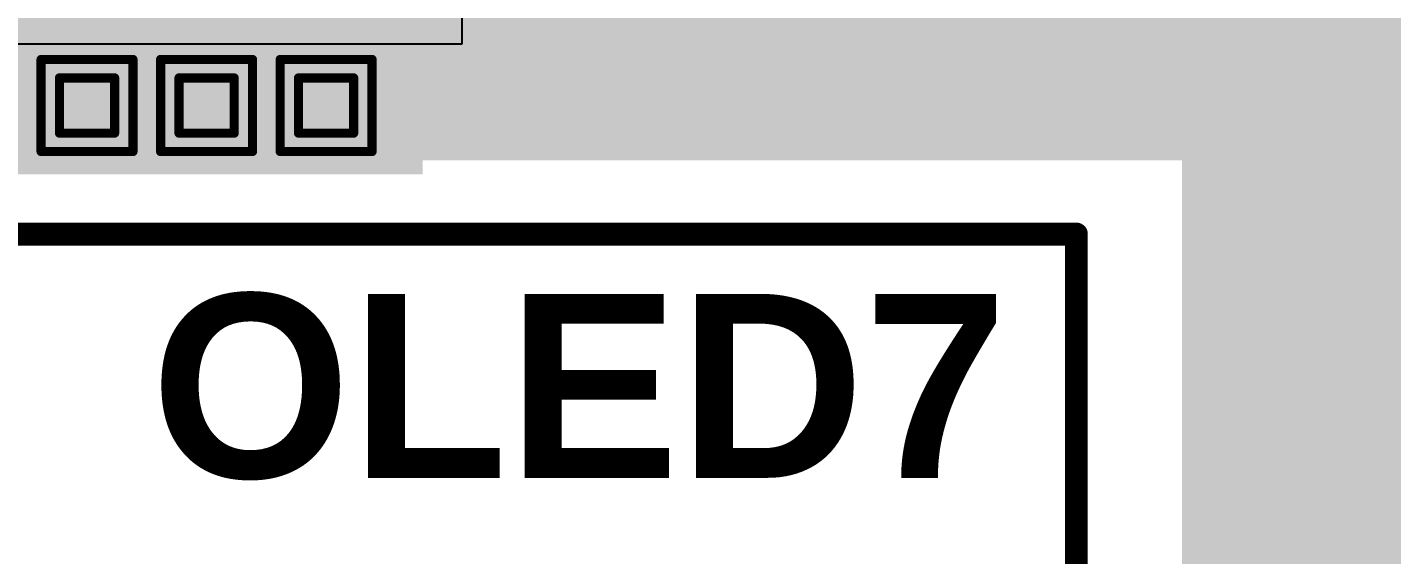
# Model space of a CAD drawing. Header units: inches. Extents: x -0.3 to 9.9, y -0.4 to 5.
# Drawn here: x 2.7538 to 3.0506, y 2.1003 to 2.2149 of the extents above; entities that cross this region are included whole.
import ezdxf

# ---------------------------------------------------------------- set-up
doc = ezdxf.new("R2010")
doc.units = ezdxf.units.IN
doc.header["$MEASUREMENT"] = 0
for name, color, linetype in [('Bottom Layer', 5, 'Continuous'), ('Bottom Solder', 6, 'Continuous'), ('Drill Drawing', 1, 'Continuous'), ('Top Layer', 1, 'Continuous'), ('Top Overlay', 2, 'Continuous'), ('Top Solder', 216, 'Continuous'), ('Via Holes', 16, 'Continuous')]:
    doc.layers.add(name, color=color, linetype=linetype)
doc.styles.add('Arial_Bold', font='', dxfattribs={"height": 0.2})
doc.styles.get('Arial_Bold').set_extended_font_data('Arial', bold=True)

# ---------------------------------------------------------------- blocks, each defined once
blk = doc.blocks.new('ZIO_101954_13')
at = {"layer": 'Top Overlay'}
for points in [[(-0.719, 0.057, 0.005, 0.005, 0), (0.719, 0.057, 0.005, 0.005, 0)], [(0.719, -1.74, 0.005, 0.005, 0), (0.719, 0.057, 0.005, 0.005, 0)]]:
    blk.add_lwpolyline(points, format="xyseb", dxfattribs=at)
blk.add_lwpolyline([(0.71775, 0.057, 0.0025, 0.0025, 1), (0.72025, 0.057, 0.0025, 0.0025, 1)], format="xyseb", close=True, dxfattribs=at)
blk.add_lwpolyline([(0.71775, 0.057, 0.0025, 0.0025, 1), (0.72025, 0.057, 0.0025, 0.0025, 1)], format="xyseb", close=True, dxfattribs=at)

msp = doc.modelspace()

# ---------------------------------------------------------------- hatches: boundary and pattern name
at = {"layer": 'Bottom Layer'}
msp.add_hatch(color=5, dxfattribs=at).paths.add_polyline_path([(3.008, 2.115), (3.29382, 2.115), (3.29382, 2.37795), (3.008, 2.37795)])
h = msp.add_hatch(color=5, dxfattribs=at)
edge = h.paths.add_edge_path()
edge.add_arc((2.76682, 2.19795), 0.01181, 0, 360)
h = msp.add_hatch(color=5, dxfattribs=at)
edge = h.paths.add_edge_path()
edge.add_arc((2.79282, 2.19795), 0.01181, 0, 360)
h = msp.add_hatch(color=5, dxfattribs=at)
edge = h.paths.add_edge_path()
edge.add_arc((2.81882, 2.19795), 0.01181, 0, 360)
at = {"layer": 'Bottom Solder'}
h = msp.add_hatch(color=6, dxfattribs=at)
edge = h.paths.add_edge_path()
edge.add_arc((2.76682, 2.19795), 0.00591, 0, 360)
h = msp.add_hatch(color=6, dxfattribs=at)
edge = h.paths.add_edge_path()
edge.add_arc((2.79282, 2.19795), 0.00591, 0, 360)
h = msp.add_hatch(color=6, dxfattribs=at)
edge = h.paths.add_edge_path()
edge.add_arc((2.81882, 2.19795), 0.00591, 0, 360)
at = {"layer": 'Top Layer'}
for points in [[(2.46382, 2.183), (2.83982, 2.183), (2.83982, 2.69195), (2.46382, 2.69195)], [(2.78782, 2.186), (3.04982, 2.186), (3.04982, 2.57695), (2.78782, 2.57695)], [(3.018, 2.054), (3.57582, 2.054), (3.57582, 2.57695), (3.018, 2.57695)], [(3.045, 1.921), (3.045, 2.189), (3.00495, 2.189), (3.00495, 1.921)]]:
    msp.add_hatch(color=1, dxfattribs=at).paths.add_polyline_path(points)
h = msp.add_hatch(color=1, dxfattribs=at)
edge = h.paths.add_edge_path()
edge.add_arc((2.76682, 2.19795), 0.01181, 0, 360)
h = msp.add_hatch(color=1, dxfattribs=at)
edge = h.paths.add_edge_path()
edge.add_arc((2.79282, 2.19795), 0.01181, 0, 360)
h = msp.add_hatch(color=1, dxfattribs=at)
edge = h.paths.add_edge_path()
edge.add_arc((2.81882, 2.19795), 0.01181, 0, 360)
at = {"layer": 'Top Solder'}
h = msp.add_hatch(color=216, dxfattribs=at)
edge = h.paths.add_edge_path()
edge.add_arc((2.76682, 2.19795), 0.00591, 0, 360)
h = msp.add_hatch(color=216, dxfattribs=at)
edge = h.paths.add_edge_path()
edge.add_arc((2.79282, 2.19795), 0.00591, 0, 360)
h = msp.add_hatch(color=216, dxfattribs=at)
edge = h.paths.add_edge_path()
edge.add_arc((2.81882, 2.19795), 0.00591, 0, 360)
at = {"layer": 'Via Holes'}
h = msp.add_hatch(color=7, dxfattribs=at)
edge = h.paths.add_edge_path()
edge.add_arc((2.76682, 2.19795), 0.00591, 0, 360)
h = msp.add_hatch(color=7, dxfattribs=at)
edge = h.paths.add_edge_path()
edge.add_arc((2.79282, 2.19795), 0.00591, 0, 360)
h = msp.add_hatch(color=7, dxfattribs=at)
edge = h.paths.add_edge_path()
edge.add_arc((2.81882, 2.19795), 0.00591, 0, 360)

# ---------------------------------------------------------------- linework, layer by layer
at = {"layer": 'Drill Drawing'}
for points in [[(2.75682, 2.20795, 0.002, 0.002, 0), (2.77682, 2.20795, 0.002, 0.002, 0)], [(2.75682, 2.18795, 0.002, 0.002, 0), (2.75682, 2.20795, 0.002, 0.002, 0)], [(2.77682, 2.18795, 0.002, 0.002, 0), (2.77682, 2.20795, 0.002, 0.002, 0)], [(2.78282, 2.20795, 0.002, 0.002, 0), (2.80282, 2.20795, 0.002, 0.002, 0)], [(2.78282, 2.18795, 0.002, 0.002, 0), (2.78282, 2.20795, 0.002, 0.002, 0)], [(2.80282, 2.18795, 0.002, 0.002, 0), (2.80282, 2.20795, 0.002, 0.002, 0)], [(2.80882, 2.20795, 0.002, 0.002, 0), (2.82882, 2.20795, 0.002, 0.002, 0)], [(2.80882, 2.18795, 0.002, 0.002, 0), (2.80882, 2.20795, 0.002, 0.002, 0)], [(2.82882, 2.18795, 0.002, 0.002, 0), (2.82882, 2.20795, 0.002, 0.002, 0)], [(2.76082, 2.20395, 0.002, 0.002, 0), (2.77282, 2.20395, 0.002, 0.002, 0)], [(2.76082, 2.19195, 0.002, 0.002, 0), (2.76082, 2.20395, 0.002, 0.002, 0)], [(2.77282, 2.19195, 0.002, 0.002, 0), (2.77282, 2.20395, 0.002, 0.002, 0)], [(2.78682, 2.20395, 0.002, 0.002, 0), (2.79882, 2.20395, 0.002, 0.002, 0)], [(2.78682, 2.19195, 0.002, 0.002, 0), (2.78682, 2.20395, 0.002, 0.002, 0)], [(2.79882, 2.19195, 0.002, 0.002, 0), (2.79882, 2.20395, 0.002, 0.002, 0)], [(2.81282, 2.20395, 0.002, 0.002, 0), (2.82482, 2.20395, 0.002, 0.002, 0)], [(2.81282, 2.19195, 0.002, 0.002, 0), (2.81282, 2.20395, 0.002, 0.002, 0)], [(2.82482, 2.19195, 0.002, 0.002, 0), (2.82482, 2.20395, 0.002, 0.002, 0)], [(2.76082, 2.19195, 0.002, 0.002, 0), (2.77282, 2.19195, 0.002, 0.002, 0)], [(2.78682, 2.19195, 0.002, 0.002, 0), (2.79882, 2.19195, 0.002, 0.002, 0)], [(2.81282, 2.19195, 0.002, 0.002, 0), (2.82482, 2.19195, 0.002, 0.002, 0)], [(2.75682, 2.18795, 0.002, 0.002, 0), (2.77682, 2.18795, 0.002, 0.002, 0)], [(2.78282, 2.18795, 0.002, 0.002, 0), (2.80282, 2.18795, 0.002, 0.002, 0)], [(2.80882, 2.18795, 0.002, 0.002, 0), (2.82882, 2.18795, 0.002, 0.002, 0)]]:
    msp.add_lwpolyline(points, format="xyseb", dxfattribs=at)
for points in [[(2.75632, 2.20795, 0.001, 0.001, 1), (2.75732, 2.20795, 0.001, 0.001, 1)], [(2.75632, 2.20795, 0.001, 0.001, 1), (2.75732, 2.20795, 0.001, 0.001, 1)], [(2.77632, 2.20795, 0.001, 0.001, 1), (2.77732, 2.20795, 0.001, 0.001, 1)], [(2.77632, 2.20795, 0.001, 0.001, 1), (2.77732, 2.20795, 0.001, 0.001, 1)], [(2.78232, 2.20795, 0.001, 0.001, 1), (2.78332, 2.20795, 0.001, 0.001, 1)], [(2.78232, 2.20795, 0.001, 0.001, 1), (2.78332, 2.20795, 0.001, 0.001, 1)], [(2.80232, 2.20795, 0.001, 0.001, 1), (2.80332, 2.20795, 0.001, 0.001, 1)], [(2.80232, 2.20795, 0.001, 0.001, 1), (2.80332, 2.20795, 0.001, 0.001, 1)], [(2.80832, 2.20795, 0.001, 0.001, 1), (2.80932, 2.20795, 0.001, 0.001, 1)], [(2.80832, 2.20795, 0.001, 0.001, 1), (2.80932, 2.20795, 0.001, 0.001, 1)], [(2.82832, 2.20795, 0.001, 0.001, 1), (2.82932, 2.20795, 0.001, 0.001, 1)], [(2.82832, 2.20795, 0.001, 0.001, 1), (2.82932, 2.20795, 0.001, 0.001, 1)], [(2.76032, 2.20395, 0.001, 0.001, 1), (2.76132, 2.20395, 0.001, 0.001, 1)], [(2.76032, 2.20395, 0.001, 0.001, 1), (2.76132, 2.20395, 0.001, 0.001, 1)], [(2.77232, 2.20395, 0.001, 0.001, 1), (2.77332, 2.20395, 0.001, 0.001, 1)], [(2.77232, 2.20395, 0.001, 0.001, 1), (2.77332, 2.20395, 0.001, 0.001, 1)], [(2.78632, 2.20395, 0.001, 0.001, 1), (2.78732, 2.20395, 0.001, 0.001, 1)], [(2.78632, 2.20395, 0.001, 0.001, 1), (2.78732, 2.20395, 0.001, 0.001, 1)], [(2.79832, 2.20395, 0.001, 0.001, 1), (2.79932, 2.20395, 0.001, 0.001, 1)], [(2.79832, 2.20395, 0.001, 0.001, 1), (2.79932, 2.20395, 0.001, 0.001, 1)], [(2.81232, 2.20395, 0.001, 0.001, 1), (2.81332, 2.20395, 0.001, 0.001, 1)], [(2.81232, 2.20395, 0.001, 0.001, 1), (2.81332, 2.20395, 0.001, 0.001, 1)], [(2.82432, 2.20395, 0.001, 0.001, 1), (2.82532, 2.20395, 0.001, 0.001, 1)], [(2.82432, 2.20395, 0.001, 0.001, 1), (2.82532, 2.20395, 0.001, 0.001, 1)], [(2.76032, 2.19195, 0.001, 0.001, 1), (2.76132, 2.19195, 0.001, 0.001, 1)], [(2.76032, 2.19195, 0.001, 0.001, 1), (2.76132, 2.19195, 0.001, 0.001, 1)], [(2.77232, 2.19195, 0.001, 0.001, 1), (2.77332, 2.19195, 0.001, 0.001, 1)], [(2.77232, 2.19195, 0.001, 0.001, 1), (2.77332, 2.19195, 0.001, 0.001, 1)], [(2.78632, 2.19195, 0.001, 0.001, 1), (2.78732, 2.19195, 0.001, 0.001, 1)], [(2.78632, 2.19195, 0.001, 0.001, 1), (2.78732, 2.19195, 0.001, 0.001, 1)], [(2.79832, 2.19195, 0.001, 0.001, 1), (2.79932, 2.19195, 0.001, 0.001, 1)], [(2.79832, 2.19195, 0.001, 0.001, 1), (2.79932, 2.19195, 0.001, 0.001, 1)], [(2.81232, 2.19195, 0.001, 0.001, 1), (2.81332, 2.19195, 0.001, 0.001, 1)], [(2.81232, 2.19195, 0.001, 0.001, 1), (2.81332, 2.19195, 0.001, 0.001, 1)], [(2.82432, 2.19195, 0.001, 0.001, 1), (2.82532, 2.19195, 0.001, 0.001, 1)], [(2.82432, 2.19195, 0.001, 0.001, 1), (2.82532, 2.19195, 0.001, 0.001, 1)], [(2.75632, 2.18795, 0.001, 0.001, 1), (2.75732, 2.18795, 0.001, 0.001, 1)], [(2.75632, 2.18795, 0.001, 0.001, 1), (2.75732, 2.18795, 0.001, 0.001, 1)], [(2.77632, 2.18795, 0.001, 0.001, 1), (2.77732, 2.18795, 0.001, 0.001, 1)], [(2.77632, 2.18795, 0.001, 0.001, 1), (2.77732, 2.18795, 0.001, 0.001, 1)], [(2.78232, 2.18795, 0.001, 0.001, 1), (2.78332, 2.18795, 0.001, 0.001, 1)], [(2.78232, 2.18795, 0.001, 0.001, 1), (2.78332, 2.18795, 0.001, 0.001, 1)], [(2.80232, 2.18795, 0.001, 0.001, 1), (2.80332, 2.18795, 0.001, 0.001, 1)], [(2.80232, 2.18795, 0.001, 0.001, 1), (2.80332, 2.18795, 0.001, 0.001, 1)], [(2.80832, 2.18795, 0.001, 0.001, 1), (2.80932, 2.18795, 0.001, 0.001, 1)], [(2.80832, 2.18795, 0.001, 0.001, 1), (2.80932, 2.18795, 0.001, 0.001, 1)], [(2.82832, 2.18795, 0.001, 0.001, 1), (2.82932, 2.18795, 0.001, 0.001, 1)], [(2.82832, 2.18795, 0.001, 0.001, 1), (2.82932, 2.18795, 0.001, 0.001, 1)]]:
    msp.add_lwpolyline(points, format="xyseb", close=True, dxfattribs=at)
at = {"layer": 'Top Layer'}
for p, q in [((2.84842, 2.21135), (2.84842, 2.42895)), ((2.70582, 2.21135), (2.84842, 2.21135))]:
    msp.add_line(p, q, dxfattribs=at)

# ---------------------------------------------------------------- block references
msp.add_blockref('ZIO_101954_13', (2.263, 2.113))

# ---------------------------------------------------------------- texts
at = {"layer": 'Top Overlay', "style": 'Arial_Bold'}
msp.add_text('OLED7', height=0.04, dxfattribs=at).set_placement((2.7807, 2.11701))

doc.saveas('drawing.dxf')
